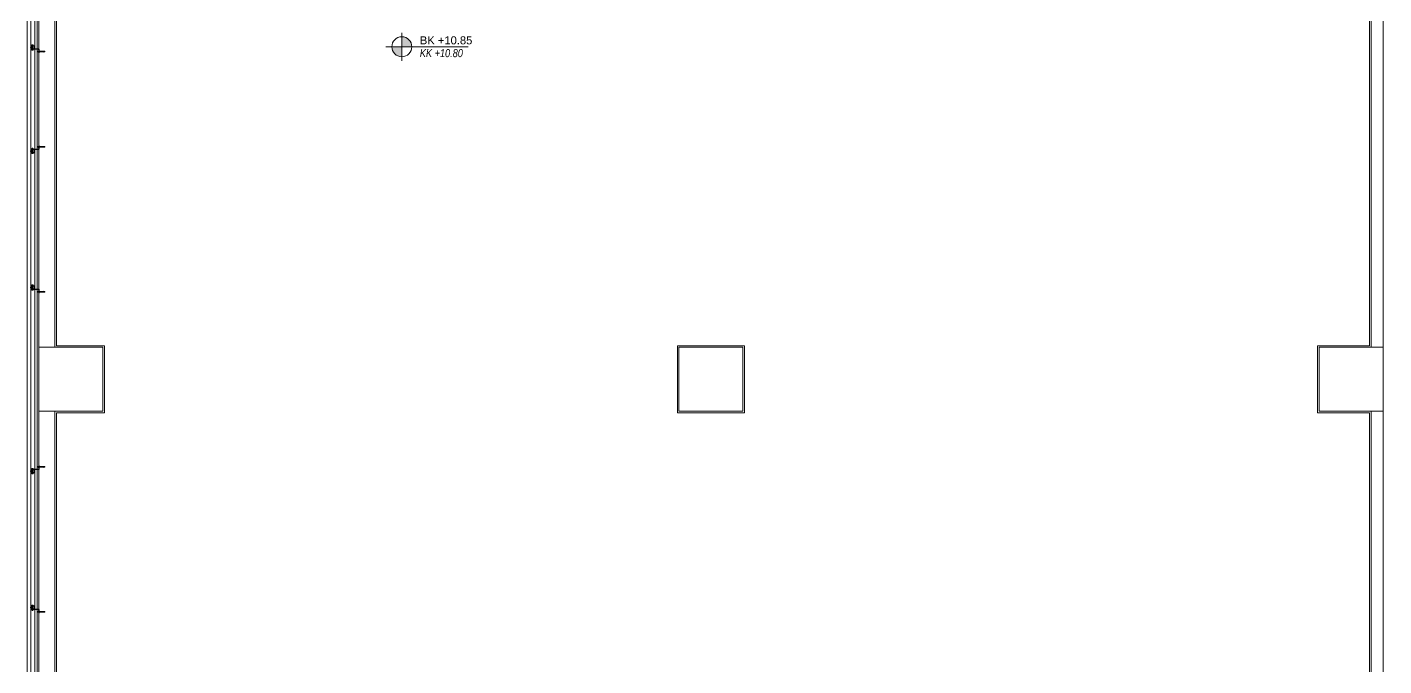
# Model space of a CAD drawing. Extents: x -1417 to 34975, y -245 to 8298.
# Drawn here: x 23781 to 25477, y 1394 to 2193 of the extents above; entities that cross this region are included whole.
import ezdxf
from ezdxf.enums import TextEntityAlignment as Align

# ---------------------------------------------------------------- set-up
doc = ezdxf.new("R2010")
doc.units = 0
doc.layers.get('0').update_dxf_attribs({"color": 9, "lineweight": 9})
for name, color, linetype, lineweight in [('00', 9, 'Continuous', 9), ('01', 9, 'Continuous', 9), ('06D', 9, 'Continuous', 9), ('10', 9, 'Continuous', 9), ('10A', 9, 'Continuous', 9), ('14', 9, 'Continuous', 9), ('21', 9, 'Continuous', 9), ('33', 9, 'BATTING', 9)]:
    doc.layers.add(name, color=color, linetype=linetype, lineweight=lineweight)
doc.styles.add('Arial', font='arial.ttf', dxfattribs={"height": 2.5})
doc.styles.add('MuuM_TEXT-ITALIC', font='ARIALNI.TTF')
doc.linetypes.add('BATTING', pattern='A,0.0001,-0.1,[134,ltypeshp.shx,S=0.1,R=0,X=-0.1,Y=0],-0.2,[134,ltypeshp.shx,S=0.1,R=180,X=0.1,Y=0],-0.1', length=0.4001)

# ---------------------------------------------------------------- blocks, each defined once
blk = doc.blocks.new('p-kolon-80x80-vw')
at = {"layer": '01'}
blk.add_lwpolyline([(-40, -40), (-40, 40), (40, 40), (40, -40)], close=True, dxfattribs=at)
blk = doc.blocks.new('cxvxv')
for p, q in [((-21988.4, 8561, 0), (-21988.4, 8560.3, 0)), ((-21988.4, 8560.3, 0), (-21986.6, 8560.3, 0)), ((-21988.4, 8555.4, 0), (-21986.6, 8555.4, 0)), ((-21988.4, 8554.7, 0), (-21988.4, 8555.4, 0)), ((-21986.9, 8561.1, 0), (-21988.2, 8561.1, 0)), ((-21986.9, 8554.7, 0), (-21988.2, 8554.7, 0)), ((-21988, 8561.2, 0), (-21987, 8561.3, 0)), ((-21988, 8561.3, 0), (-21988, 8561.3, 0)), ((-21988, 8561.2, 0), (-21988, 8561.3, 0)), ((-21988, 8561.3, 0), (-21987.9, 8561.3, 0)), ((-21988, 8561.1, 0), (-21987, 8561.2, 0)), ((-21988, 8561.1, 0), (-21988, 8561.2, 0)), ((-21988, 8561.2, 0), (-21988, 8561.2, 0)), ((-21988, 8561.1, 0), (-21988, 8561.1, 0)), ((-21988, 8561.1, 0), (-21988, 8561.1, 0)), ((-21988, 8561.1, 0), (-21988, 8561.1, 0)), ((-21988, 8561, 0), (-21988, 8560.3, 0)), ((-21988, 8560.3, 0), (-21987, 8560.3, 0)), ((-21988, 8560.3, 0), (-21988, 8560.3, 0)), ((-21988, 8560.1, 0), (-21988, 8555.6, 0)), ((-21988, 8555.4, 0), (-21987, 8555.4, 0)), ((-21988, 8554.7, 0), (-21988, 8555.4, 0)), ((-21988, 8555.4, 0), (-21988, 8555.4, 0)), ((-21987.5, 8561.3, 0), (-21987.9, 8561.3, 0)), ((-21987.7, 8561, 0), (-21987.7, 8561.1, 0)), ((-21987.7, 8561.1, 0), (-21987.7, 8561.1, 0)), ((-21987.5, 8561.3, 0), (-21987.1, 8561.3, 0)), ((-21987.1, 8561.3, 0), (-21987.1, 8561.2, 0)), ((-21987, 8561.3, 0), (-21987.1, 8561.3, 0)), ((-21987.1, 8561.3, 0), (-21987, 8561.3, 0)), ((-21987, 8561.3, 0), (-21987.1, 8561.3, 0)), ((-21987, 8561.3, 0), (-21987.1, 8561.3, 0)), ((-21987.1, 8561.2, 0), (-21987, 8561.2, 0)), ((-21987, 8561.2, 0), (-21987.1, 8561.2, 0)), ((-21987.1, 8561.2, 0), (-21987.1, 8561.1, 0)), ((-21987.1, 8561.1, 0), (-21987, 8561.1, 0)), ((-21987.1, 8560.6, 0), (-21987.1, 8561, 0)), ((-21987.1, 8560.6, 0), (-21987.1, 8560.3, 0)), ((-21987.1, 8560.3, 0), (-21987.1, 8560.3, 0)), ((-21987.1, 8555.6, 0), (-21987.1, 8560.1, 0)), ((-21987.1, 8555.1, 0), (-21987.1, 8555.4, 0)), ((-21987.1, 8555.4, 0), (-21987.1, 8555.4, 0)), ((-21987.1, 8555.1, 0), (-21987.1, 8554.7, 0)), ((-21987, 8560.3, 0), (-21987, 8560.3, 0)), ((-21987, 8555.6, 0), (-21987, 8560.1, 0)), ((-21987, 8555.4, 0), (-21987, 8555.4, 0)), ((-21986.6, 8560.3, 0), (-21986.6, 8561, 0)), ((-21986.6, 8555.4, 0), (-21986.6, 8554.7, 0))]:
    blk.add_line(p, q)
at = {"elevation": 0}
for points in [[(-21986.3, 8560.1), (-21988.7, 8560.1), (-21988.7, 8560.3), (-21986.3, 8560.3)], [(-21986.3, 8555.6), (-21988.7, 8555.6), (-21988.7, 8555.4), (-21986.3, 8555.4)]]:
    blk.add_lwpolyline(points, close=True, dxfattribs=at)
for points in [[(-21988, 8560.3), (-21988, 8560.3)], [(-21988, 8560.1), (-21988, 8555.6)], [(-21988, 8555.4), (-21988, 8555.4)]]:
    blk.add_lwpolyline(points, dxfattribs=at)
for centre, radius, start, end in [((-21988.2, 8560.8, 0), 0.315, 45.8497, 134.1503), ((-21988.2, 8555, 0), 0.315, 225.8497, 314.1503), ((-21987.5, 8560, 0), 1.12, 66.8701, 113.1299), ((-21987.5, 8560, 0), 1.12, 66.8701, 113.1299), ((-21987.5, 8555.8, 0), 1.12, 246.8701, 293.1299), ((-21987.5, 8555.8, 0), 1.12, 246.8701, 293.1299), ((-21986.9, 8560.8, 0), 0.313, 45.449, 134.551), ((-21986.9, 8555, 0), 0.313, 225.449, 314.551)]:
    blk.add_arc(centre, radius, start, end)
blk = doc.blocks.new('VIDA')
for p, q in [((-18072, 6524), (-18070, 6525)), ((-18072, 6524), (-18072, 6524)), ((-18072, 6524), (-18072, 6524)), ((-18070, 6523), (-18072, 6524)), ((-18070, 6525), (-18071, 6523)), ((-18071, 6523), (-18070, 6525)), ((-18070, 6523), (-18069, 6525)), ((-18070, 6525), (-18070, 6525)), ((-18070, 6525), (-18070, 6524)), ((-18070, 6524), (-18070, 6525)), ((-18070, 6525), (-18070, 6525)), ((-18070, 6525), (-18070, 6525)), ((-18070, 6525), (-18069, 6525)), ((-18070, 6524), (-18070, 6524)), ((-18069, 6522), (-18070, 6523)), ((-18070, 6523), (-18070, 6523)), ((-18069, 6523), (-18068, 6525)), ((-18069, 6522), (-18069, 6525)), ((-18069, 6525), (-18069, 6522)), ((-18069, 6525), (-18069, 6525)), ((-18069, 6525), (-18069, 6525)), ((-18069, 6525), (-18069, 6525)), ((-18069, 6525), (-18069, 6525)), ((-18069, 6525), (-18068, 6525)), ((-18069, 6523), (-18069, 6522)), ((-18068, 6522), (-18069, 6523)), ((-18069, 6523), (-18069, 6523)), ((-18069, 6522), (-18069, 6522)), ((-18067, 6525), (-18068, 6522)), ((-18068, 6523), (-18067, 6525)), ((-18068, 6525), (-18068, 6523)), ((-18068, 6522), (-18068, 6525)), ((-18068, 6525), (-18068, 6525)), ((-18068, 6525), (-18068, 6522)), ((-18068, 6525), (-18068, 6525)), ((-18068, 6525), (-18068, 6525)), ((-18068, 6525), (-18067, 6525)), ((-18068, 6523), (-18068, 6522)), ((-18068, 6522), (-18068, 6523)), ((-18068, 6523), (-18068, 6523)), ((-18068, 6523), (-18068, 6522)), ((-18067, 6522), (-18068, 6522)), ((-18068, 6522), (-18068, 6522)), ((-18066, 6525), (-18067, 6525)), ((-18067, 6523), (-18066, 6525)), ((-18066, 6525), (-18067, 6522)), ((-18067, 6525), (-18067, 6523)), ((-18067, 6522), (-18067, 6525)), ((-18067, 6525), (-18067, 6525)), ((-18067, 6525), (-18067, 6525)), ((-18067, 6525), (-18067, 6525)), ((-18067, 6522), (-18067, 6523)), ((-18067, 6523), (-18067, 6522)), ((-18067, 6523), (-18067, 6523)), ((-18067, 6523), (-18067, 6522)), ((-18066, 6522), (-18067, 6522)), ((-18066, 6525), (-18066, 6525)), ((-18066, 6525), (-18066, 6525)), ((-18066, 6525), (-18066, 6525)), ((-18066, 6525), (-18066, 6523)), ((-18066, 6522), (-18066, 6525)), ((-18065, 6525), (-18066, 6522)), ((-18066, 6523), (-18065, 6525)), ((-18066, 6525), (-18065, 6525)), ((-18066, 6523), (-18066, 6523)), ((-18066, 6523), (-18066, 6522)), ((-18066, 6523), (-18066, 6522)), ((-18066, 6522), (-18066, 6523)), ((-18065, 6522), (-18066, 6522)), ((-18065, 6525), (-18065, 6523)), ((-18065, 6522), (-18065, 6525)), ((-18065, 6525), (-18065, 6525)), ((-18065, 6525), (-18065, 6525)), ((-18065, 6525), (-18065, 6525)), ((-18065, 6525), (-18064, 6525)), ((-18065, 6523), (-18064, 6525)), ((-18064, 6525), (-18065, 6522)), ((-18065, 6522), (-18064, 6525)), ((-18065, 6523), (-18065, 6522)), ((-18065, 6523), (-18065, 6523)), ((-18065, 6523), (-18065, 6522)), ((-18065, 6522), (-18065, 6523)), ((-18064, 6523), (-18065, 6522)), ((-18064, 6523), (-18065, 6522)), ((-18065, 6522), (-18065, 6522)), ((-18064, 6525), (-18064, 6525)), ((-18064, 6525), (-18064, 6525)), ((-18064, 6525), (-18064, 6525)), ((-18064, 6525), (-18064, 6523)), ((-18064, 6522), (-18062, 6525)), ((-18062, 6525), (-18064, 6522)), ((-18064, 6523), (-18062, 6525)), ((-18062, 6525), (-18064, 6525)), ((-18064, 6523), (-18064, 6523)), ((-18062, 6523), (-18064, 6522)), ((-18062, 6523), (-18064, 6522)), ((-18064, 6522), (-18064, 6523)), ((-18064, 6522), (-18064, 6522)), ((-18063, 6522), (-18062, 6525)), ((-18061, 6525), (-18063, 6523)), ((-18062, 6525), (-18063, 6525)), ((-18062, 6523), (-18063, 6522)), ((-18063, 6522), (-18061, 6523)), ((-18062, 6523), (-18063, 6522)), ((-18063, 6523), (-18061, 6523)), ((-18063, 6522), (-18061, 6522)), ((-18062, 6525), (-18061, 6525)), ((-18062, 6525), (-18062, 6525)), ((-18062, 6525), (-18062, 6525)), ((-18062, 6525), (-18062, 6525)), ((-18061, 6525), (-18062, 6525)), ((-18062, 6523), (-18061, 6525)), ((-18061, 6525), (-18062, 6522)), ((-18062, 6522), (-18061, 6525)), ((-18061, 6523), (-18062, 6525)), ((-18062, 6525), (-18061, 6522)), ((-18062, 6525), (-18062, 6523)), ((-18062, 6525), (-18062, 6525)), ((-18062, 6525), (-18061, 6525)), ((-18062, 6523), (-18062, 6523)), ((-18062, 6522), (-18062, 6523)), ((-18061, 6523), (-18062, 6522)), ((-18061, 6523), (-18062, 6522)), ((-18062, 6522), (-18062, 6522)), ((-18061, 6525), (-18060, 6525)), ((-18061, 6525), (-18061, 6525)), ((-18061, 6525), (-18061, 6525)), ((-18061, 6525), (-18061, 6525)), ((-18061, 6525), (-18061, 6523)), ((-18061, 6522), (-18060, 6525)), ((-18060, 6525), (-18061, 6522)), ((-18061, 6523), (-18060, 6525)), ((-18061, 6523), (-18061, 6523)), ((-18060, 6523), (-18061, 6522)), ((-18060, 6523), (-18061, 6522)), ((-18061, 6522), (-18061, 6523)), ((-18061, 6522), (-18061, 6522)), ((-18060, 6525), (-18060, 6525)), ((-18060, 6525), (-18060, 6525)), ((-18060, 6525), (-18060, 6525)), ((-18060, 6525), (-18060, 6525)), ((-18060, 6525), (-18060, 6523)), ((-18060, 6523), (-18060, 6525)), ((-18059, 6525), (-18060, 6522)), ((-18060, 6522), (-18059, 6525)), ((-18060, 6525), (-18059, 6525)), ((-18059, 6524), (-18060, 6523)), ((-18060, 6522), (-18060, 6523)), ((-18060, 6523), (-18060, 6522)), ((-18060, 6523), (-18060, 6522)), ((-18060, 6523), (-18060, 6523)), ((-18060, 6523), (-18059, 6523)), ((-18060, 6522), (-18060, 6522)), ((-18058, 6527), (-18059, 6527)), ((-18059, 6521), (-18059, 6527)), ((-18059, 6525), (-18059, 6525)), ((-18058, 6521), (-18059, 6521))]:
    blk.add_line(p, q)
for points in [[(-18069, 6525), (-18069, 6523)], [(-18057, 6524), (-18057, 6524), (-18057, 6524), (-18057, 6523)]]:
    blk.add_lwpolyline(points)
for start, end in [(7.5095, 35.2427), (324.7573, 352.4905)]:
    blk.add_arc((-18062, 6524), 5.21, start, end)
blk = doc.blocks.new('çelik dübel')
at = {"ltscale": 7}
for p, q in [((-87, -2), (-85, 2)), ((-85, -6), (-85, 2)), ((-68, 2), (-85, 2)), ((-75, -6), (-75, 2)), ((-70, -6), (-70, 2)), ((-68, 3), (-58, 2)), ((-68, -7), (-68, 3)), ((-58, -6), (-58, 2)), ((-53, 2), (-58, 2)), ((-8, 2), (-58, 2)), ((-53, -6), (-53, 2)), ((-25, -6), (-25, 2)), ((-25, -6), (-24, 2)), ((-23, -6), (-22, 2)), ((-21, -6), (-20, 2)), ((-19, -6), (-18, 2)), ((-17, -6), (-16, 2)), ((-85, -6), (-87, -2)), ((-68, -6), (-85, -6)), ((-68, -7), (-58, -6)), ((-53, -5), (-58, -5)), ((-8, -6), (-58, -6))]:
    blk.add_line(p, q, dxfattribs=at)
for p, q in [((-15, -6), (-14, 2)), ((-13, -6), (-12, 2)), ((-11, -6), (-10, 1)), ((-10, -9), (-10, 5)), ((-9, 5), (-10, 5)), ((-10, 3), (-10, 5)), ((-9, -9), (-9, 5)), ((-8, 2), (-8, 3)), ((-8, -4), (-8, 0)), ((-5, 4), (-7, 4)), ((-5, 1), (-7, 1)), ((-4, 2), (-4, 3)), ((-1, 2), (-4, 2)), ((-4, -4), (-4, 0)), ((-3, -6), (-2, 2)), ((-1, -6), (0, 1)), ((0, -5), (0, 1)), ((-10, -7), (-10, -9)), ((-9, -9), (-10, -9)), ((-8, -6), (-8, -7)), ((-5, -5), (-7, -5)), ((-5, -8), (-7, -8)), ((-4, -6), (-4, -7)), ((-1, -6), (-4, -6))]:
    blk.add_line(p, q)
for points in [[(-68, 1), (-67, 0), (-67, 0), (-67, 0), (-66, -1), (-66, -1), (-66, -2), (-65, -2), (-65, -3), (-65, -3), (-65, -3), (-65, -3), (-64, -4), (-64, -4), (-64, -3), (-64, -3), (-63, -3), (-63, -3), (-63, -3), (-63, -2), (-62, -2), (-62, -2), (-62, -1), (-62, -1), (-61, -1), (-61, -1), (-61, -1), (-61, 0), (-61, 0), (-60, -1), (-60, -1), (-60, -1), (-60, -1), (-60, -1), (-60, -2), (-59, -2), (-59, -3), (-59, -3), (-59, -3), (-58, -3), (-58, -3)], [(-68, 0), (-68, 0), (-68, 0), (-68, -1), (-68, -1), (-68, -1), (-68, -1), (-68, -1), (-68, -1), (-68, -1), (-68, -1), (-68, -1), (-67, -1), (-67, -1), (-67, -1), (-67, -1), (-67, -1), (-67, -1), (-67, -1), (-67, -1), (-67, -1), (-67, -1), (-67, -1), (-67, -1), (-67, -1), (-67, -1), (-67, -1), (-67, -2), (-67, -2), (-67, -2), (-67, -2), (-67, -2), (-67, -2), (-67, -2), (-67, -2), (-67, -2), (-67, -2), (-67, -2), (-67, -2), (-67, -2), (-67, -2), (-67, -2), (-67, -2), (-66, -2), (-66, -3), (-66, -3), (-66, -3), (-66, -3), (-66, -3), (-66, -3), (-66, -3), (-66, -3), (-66, -3), (-66, -3), (-66, -3), (-66, -3), (-66, -3), (-66, -3), (-66, -3), (-66, -3), (-66, -3), (-66, -4), (-66, -4), (-66, -4), (-66, -4), (-66, -4), (-66, -4), (-66, -4), (-66, -4), (-66, -4), (-66, -4), (-66, -4), (-65, -4), (-65, -4), (-65, -4), (-65, -4), (-65, -4), (-65, -4), (-65, -4), (-65, -4), (-65, -4), (-65, -4), (-65, -4), (-65, -4), (-65, -4), (-65, -4), (-65, -5), (-65, -5), (-65, -5), (-64, -5), (-64, -5), (-64, -5), (-64, -5), (-64, -5), (-64, -5), (-64, -5), (-64, -5), (-64, -5), (-64, -5), (-64, -4), (-64, -4), (-64, -4), (-64, -4), (-64, -4), (-64, -4), (-63, -4), (-63, -4), (-63, -4), (-63, -4), (-63, -4), (-63, -4), (-63, -4), (-63, -4), (-63, -4), (-63, -4), (-63, -4), (-63, -4), (-63, -4), (-63, -4), (-63, -4), (-63, -4), (-63, -4), (-63, -4), (-63, -4), (-63, -4), (-63, -4), (-63, -4), (-63, -4), (-63, -4), (-62, -4), (-62, -4), (-62, -3), (-62, -3), (-62, -3), (-62, -3), (-62, -3), (-62, -3), (-62, -3), (-62, -3), (-62, -3), (-62, -3), (-62, -3), (-62, -3), (-62, -3), (-62, -3), (-62, -3), (-62, -3), (-62, -3), (-62, -3), (-62, -3), (-62, -3), (-62, -3), (-62, -3), (-62, -3), (-62, -3), (-62, -3), (-62, -2), (-61, -2), (-61, -2), (-61, -2), (-61, -2), (-61, -2), (-61, -2), (-61, -2), (-61, -2), (-61, -2), (-61, -2), (-61, -2), (-61, -2), (-61, -2), (-61, -2), (-61, -2), (-61, -2), (-61, -2), (-61, -2), (-61, -2), (-61, -2), (-61, -2), (-61, -2), (-61, -2), (-61, -2), (-61, -2), (-61, -2), (-61, -2), (-61, -2), (-61, -2), (-61, -2), (-61, -2), (-61, -2), (-61, -2), (-61, -2), (-61, -2), (-61, -2), (-61, -2), (-61, -2), (-61, -2), (-61, -2), (-61, -2), (-61, -2), (-61, -2), (-60, -2), (-60, -2), (-60, -2), (-60, -2), (-60, -3), (-60, -3), (-60, -3), (-60, -3), (-60, -3), (-60, -3), (-60, -3), (-60, -3), (-60, -3), (-60, -3), (-60, -3), (-60, -3), (-60, -3), (-60, -3), (-60, -3), (-60, -3), (-60, -3), (-60, -3), (-60, -4), (-60, -4), (-60, -4), (-60, -4), (-60, -4), (-60, -4), (-59, -4), (-59, -4), (-59, -4), (-59, -4), (-59, -4), (-59, -4), (-59, -4), (-59, -4), (-59, -4), (-59, -4), (-58, -4), (-58, -4), (-58, -5)]]:
    blk.add_lwpolyline(points)
for centre, start, end in [((-7, 3), 90, 180), ((-7, 2), 180, 270), ((-7, 0), 90, 180), ((-5, 3), 0, 90), ((-5, 2), 270, 0), ((-5, 0), 0, 90), ((-1, 1), 0, 90), ((-7, -4), 180, 270), ((-7, -6), 90, 180), ((-7, -7), 180, 270), ((-5, -4), 270, 0), ((-5, -6), 0, 90), ((-5, -7), 270, 0), ((-1, -5), 270, 0)]:
    blk.add_arc(centre, 1, start, end)
blk = doc.blocks.new('kjdol')
at = {"elevation": -249.8}
for points in [[(77398, 60089.9), (77398, 60085.9), (77394, 60085.9), (77394, 60089.9)], [(77397.8, 60089.7), (77397.8, 60086.1), (77394.2, 60086.1), (77394.2, 60089.7)]]:
    blk.add_lwpolyline(points, close=True, dxfattribs=at)
at = {"ltscale": 10, "elevation": -278.9}
blk.add_lwpolyline([(77394.1, 60089.9), (77403.3, 60089.9, 0.460237), (77404.2, 60090.8), (77404.2, 60094.9), (77403.8, 60094.9), (77403.8, 60091.3, -0.414214), (77402.8, 60090.3), (77394.1, 60090.3)], format="xyb", close=True, dxfattribs=at)
at = {"xscale": 0.1000000000058208, "yscale": 0.1000000000058208, "zscale": 0.1000000000058208, "rotation": 180}
blk.add_blockref('VIDA', (75587.8, 60740.3, -249.8), dxfattribs=at)
blk.add_blockref('cxvxv', (99383.5, 51530.1, -249.8))
at = {"extrusion": (0, 0, -1), "xscale": 0.1000000000058208, "yscale": 0.1000000000058208, "zscale": -0.0999999999999091}
blk.add_blockref('çelik dübel', (-77402.7, 60093.4, 459.2), dxfattribs=at)
blk = doc.blocks.new('cephekompozit2.kat')
at = {"layer": '10A'}
blk.add_lwpolyline([(675.1, 25963.8), (675, 29556.3), (679.5, 29556.3), (679.6, 25963.8), (675.1, 25963.8)], dxfattribs=at)
at = {"layer": '33', "ltscale": 0.2}
blk.add_lwpolyline([(3171.7, 25868), (2347.5, 25868), (2347.5, 25967.8), (687.5, 25967.8), (687.5, 27013), (687.4, 29553), (2347.5, 29553), (2347.5, 29653), (3181.7, 29653)], dxfattribs=at)
at = {"layer": '10', "xscale": -1, "rotation": 180}
for p in [(-76714.2, 87913.2, 249.8), (-76714.2, 87613.2, 249.8), (-76714.2, 87213.2, 249.8)]:
    blk.add_blockref('kjdol', p, dxfattribs=at)
at = {"layer": '10'}
for p in [(-76714.2, -32392.2, 249.8), (-76714.2, -32792.2, 249.8)]:
    blk.add_blockref('kjdol', p, dxfattribs=at)
blk = doc.blocks.new('0_elevationtarget-p-bk')
h = blk.add_hatch(color=254)
h.paths.add_polyline_path([(2.5, 0, 0.414214), (0, 2.5), (0, 0)])
h.paths.add_polyline_path([(0, 0), (-2.5, 0, 0.414214), (0, -2.5)])
blk.add_line((0, -3.5), (0, 3.5))
blk.add_lwpolyline([(16.6, 0), (-4, 0)])
blk.add_circle((0, 0), 2.5)
at = {"style": 'Arial'}
blk.add_attdef('BITMISKOT', text='', height=2, dxfattribs=at).set_placement((4.5, 0), align=Align.BOTTOM_LEFT)
at = {"style": 'MuuM_TEXT-ITALIC'}
blk.add_attdef('FINISHINGFLOORLEVEL', text='', height=2, dxfattribs=at).set_placement((4.5, -0.59), align=Align.TOP_LEFT)

msp = doc.modelspace()

# ---------------------------------------------------------------- linework, layer by layer
at = {"layer": '00'}
for points in [[(23795.84, 1792.5), (23795.84, 2412.5), (23815.84, 2412.5), (23815.84, 1792.5)], [(25475.84, 2412.5), (25475.84, 1792.5), (25460.84, 1792.5), (25460.84, 2412.5)], [(23815.84, 1092.5), (23815.84, 1712.5), (23795.84, 1712.5), (23795.84, 1092.5)], [(25475.84, 1712.5), (25475.84, 1092.5), (25460.84, 1092.5), (25460.84, 1712.5)]]:
    msp.add_lwpolyline(points, close=True, dxfattribs=at)
at = {"layer": '06D', "elevation": 29.1}
msp.add_lwpolyline([(26297.31, 3997.5), (25450.84, 3997.5), (25450.84, 3897.5), (23790.84, 3897.5), (23790.84, 307.5), (25450.84, 307.5), (25450.84, 207.5), (26295.54, 207.5)], dxfattribs=at)
at = {"layer": '14'}
for points in [[(23817.84, 2410.5), (23817.84, 1794.5), (23877.84, 1794.5), (23877.84, 1710.5), (23817.84, 1710.5), (23817.84, 1094.5)], [(25458.84, 1094.5), (25458.84, 1710.5), (25393.84, 1710.5), (25393.84, 1794.5), (25458.84, 1794.5), (25458.84, 2410.5)]]:
    msp.add_lwpolyline(points, dxfattribs=at)
msp.add_lwpolyline([(24677.84, 1794.5), (24593.84, 1794.5), (24593.84, 1710.5), (24677.84, 1710.5)], close=True, dxfattribs=at)

# ---------------------------------------------------------------- block references
for name, p in [('cephekompozit2.kat', (23106.14, -25658.02)), ('p-kolon-80x80-vw', (23835.84, 1752.5)), ('p-kolon-80x80-vw', (24635.84, 1752.5)), ('p-kolon-80x80-vw', (25435.84, 1752.5))]:
    msp.add_blockref(name, p)
at = {"layer": '21', "xscale": 5, "yscale": 5, "zscale": 5}
msp.add_blockref('0_elevationtarget-p-bk', (24249.45, 2168.09), dxfattribs=at).add_auto_attribs({'BITMISKOT': 'BK +10.85', 'FINISHINGFLOORLEVEL': 'KK +10.80'})

doc.saveas('drawing.dxf')
